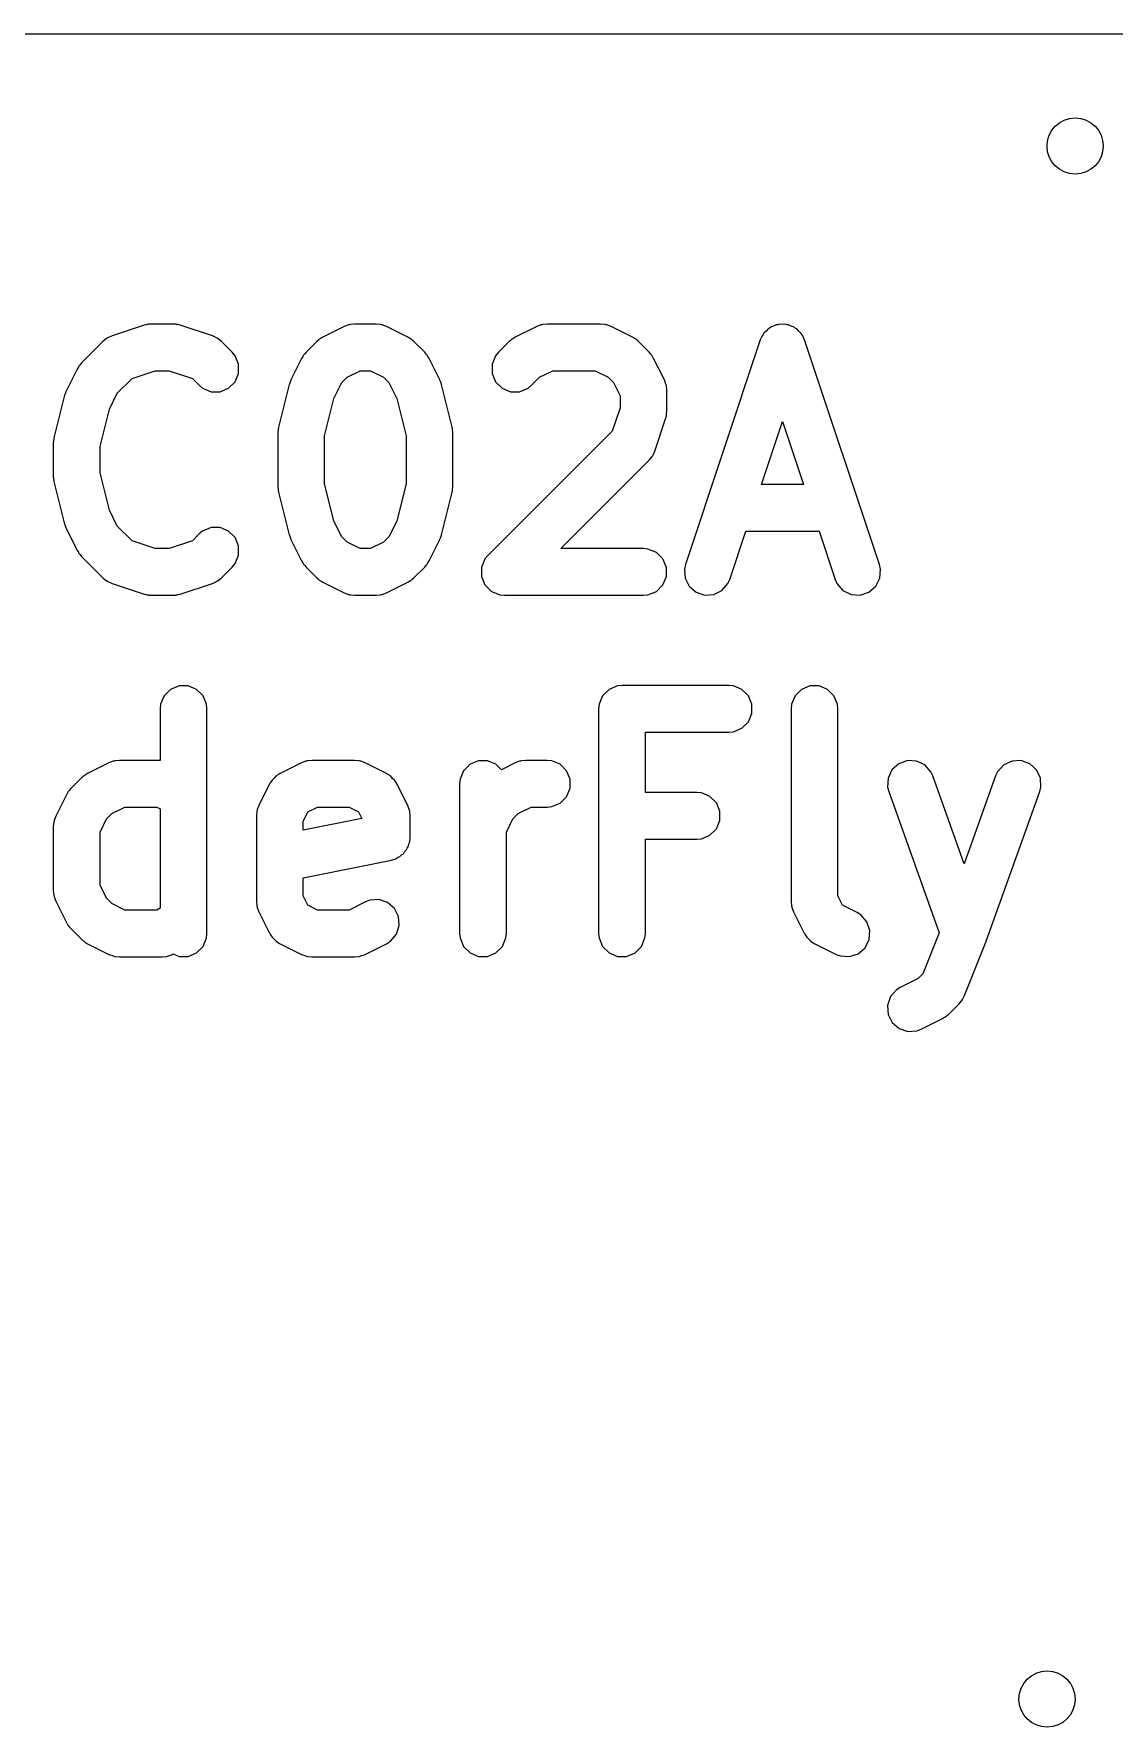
# Model space of a CAD drawing. Extents: x 4.86 to 6.59, y -5.87 to -4.13.
# Drawn here: x 5.0821 to 5.3094, y -4.4902 to -4.1339 of the extents above; entities that cross this region are included whole.
import ezdxf

# ---------------------------------------------------------------- set-up
doc = ezdxf.new("R2010")
doc.units = 0
doc.header["$MEASUREMENT"] = 0
doc.layers.add('BLACK', color=7, linetype='CONTINUOUS')

msp = doc.modelspace()

# ---------------------------------------------------------------- linework, layer by layer
at = {"layer": 'BLACK', "linetype": 'CONTINUOUS'}
for p, q in [((4.86612, -4.13388), (6.59057, -4.13388)), ((5.10531, -4.19518), (5.09856, -4.19743)), ((5.10579, -4.19507), (5.10531, -4.19518)), ((5.10591, -4.19502), (5.10579, -4.19507)), ((5.10608, -4.19501), (5.10591, -4.19502)), ((5.10625, -4.19497), (5.10608, -4.19501)), ((5.10638, -4.19498), (5.10625, -4.19497)), ((5.10687, -4.19493), (5.10638, -4.19498)), ((5.11137, -4.19493), (5.10687, -4.19493)), ((5.11185, -4.19498), (5.11137, -4.19493)), ((5.11198, -4.19497), (5.11185, -4.19498)), ((5.11215, -4.19501), (5.11198, -4.19497)), ((5.11233, -4.19502), (5.11215, -4.19501)), ((5.11245, -4.19507), (5.11233, -4.19502)), ((5.11292, -4.19518), (5.11245, -4.19507)), ((5.11967, -4.19743), (5.11292, -4.19518)), ((5.14741, -4.19545), (5.14291, -4.1977)), ((5.14831, -4.1951), (5.14741, -4.19545)), ((5.14849, -4.19509), (5.14831, -4.1951)), ((5.14865, -4.19502), (5.14849, -4.19509)), ((5.14961, -4.19493), (5.14865, -4.19502)), ((5.15411, -4.19493), (5.14961, -4.19493)), ((5.15507, -4.19502), (5.15411, -4.19493)), ((5.15524, -4.19509), (5.15507, -4.19502)), ((5.15541, -4.1951), (5.15524, -4.19509)), ((5.15631, -4.19545), (5.15541, -4.1951)), ((5.16081, -4.1977), (5.15631, -4.19545)), ((5.18791, -4.19545), (5.18341, -4.1977)), ((5.18881, -4.1951), (5.18791, -4.19545)), ((5.18899, -4.19509), (5.18881, -4.1951)), ((5.18915, -4.19502), (5.18899, -4.19509)), ((5.19011, -4.19493), (5.18915, -4.19502)), ((5.20136, -4.19493), (5.19011, -4.19493)), ((5.20232, -4.19502), (5.20136, -4.19493)), ((5.20248, -4.19509), (5.20232, -4.19502)), ((5.20266, -4.1951), (5.20248, -4.19509)), ((5.20356, -4.19545), (5.20266, -4.1951)), ((5.20806, -4.1977), (5.20356, -4.19545)), ((5.23571, -4.19683), (5.23556, -4.19715)), ((5.23618, -4.19643), (5.23571, -4.19683)), ((5.23659, -4.19596), (5.23618, -4.19643)), ((5.2369, -4.1958), (5.23659, -4.19596)), ((5.23717, -4.19557), (5.2369, -4.1958)), ((5.23775, -4.19538), (5.23717, -4.19557)), ((5.2383, -4.1951), (5.23775, -4.19538)), ((5.23865, -4.19508), (5.2383, -4.1951)), ((5.23899, -4.19497), (5.23865, -4.19508)), ((5.2396, -4.19501), (5.23899, -4.19497)), ((5.24022, -4.19497), (5.2396, -4.19501)), ((5.24055, -4.19508), (5.24022, -4.19497)), ((5.2409, -4.1951), (5.24055, -4.19508)), ((5.24145, -4.19538), (5.2409, -4.1951)), ((5.24204, -4.19557), (5.24145, -4.19538)), ((5.24231, -4.1958), (5.24204, -4.19557)), ((5.24262, -4.19596), (5.24231, -4.1958)), ((5.24302, -4.19643), (5.24262, -4.19596)), ((5.24349, -4.19683), (5.24302, -4.19643)), ((5.24365, -4.19715), (5.24349, -4.19683)), ((5.09664, -4.19862), (5.09214, -4.20312)), ((5.09739, -4.19801), (5.09664, -4.19862)), ((5.09755, -4.19794), (5.09739, -4.19801)), ((5.09768, -4.19782), (5.09755, -4.19794)), ((5.09856, -4.19743), (5.09768, -4.19782)), ((5.12055, -4.19782), (5.11967, -4.19743)), ((5.12069, -4.19794), (5.12055, -4.19782)), ((5.12085, -4.19801), (5.12069, -4.19794)), ((5.1216, -4.19862), (5.12085, -4.19801)), ((5.12385, -4.20087), (5.1216, -4.19862)), ((5.14163, -4.19862), (5.13938, -4.20087)), ((5.14201, -4.19831), (5.14163, -4.19862)), ((5.1421, -4.19821), (5.14201, -4.19831)), ((5.14224, -4.19812), (5.1421, -4.19821)), ((5.14238, -4.19801), (5.14224, -4.19812)), ((5.1425, -4.19796), (5.14238, -4.19801)), ((5.14291, -4.1977), (5.1425, -4.19796)), ((5.16123, -4.19796), (5.16081, -4.1977)), ((5.16135, -4.19801), (5.16123, -4.19796)), ((5.16148, -4.19812), (5.16135, -4.19801)), ((5.16163, -4.19821), (5.16148, -4.19812)), ((5.16171, -4.19831), (5.16163, -4.19821)), ((5.16209, -4.19862), (5.16171, -4.19831)), ((5.16434, -4.20087), (5.16209, -4.19862)), ((5.18213, -4.19862), (5.17988, -4.20087)), ((5.18251, -4.19831), (5.18213, -4.19862)), ((5.18259, -4.19821), (5.18251, -4.19831)), ((5.18274, -4.19812), (5.18259, -4.19821)), ((5.18288, -4.19801), (5.18274, -4.19812)), ((5.183, -4.19796), (5.18288, -4.19801)), ((5.18341, -4.1977), (5.183, -4.19796)), ((5.20847, -4.19796), (5.20806, -4.1977)), ((5.20859, -4.19801), (5.20847, -4.19796)), ((5.20873, -4.19812), (5.20859, -4.19801)), ((5.20887, -4.19821), (5.20873, -4.19812)), ((5.20896, -4.19831), (5.20887, -4.19821)), ((5.20934, -4.19862), (5.20896, -4.19831)), ((5.21159, -4.20087), (5.20934, -4.19862)), ((5.23493, -4.19829), (5.21919, -4.24554)), ((5.23533, -4.19741), (5.23493, -4.19829)), ((5.23556, -4.19715), (5.23533, -4.19741)), ((5.24388, -4.19741), (5.24365, -4.19715)), ((5.24427, -4.19829), (5.24388, -4.19741)), ((5.26002, -4.24554), (5.24427, -4.19829)), ((5.09148, -4.20398), (5.09122, -4.2044)), ((5.09153, -4.20386), (5.09148, -4.20398)), ((5.09164, -4.20373), (5.09153, -4.20386)), ((5.09173, -4.20358), (5.09164, -4.20373)), ((5.09183, -4.2035), (5.09173, -4.20358)), ((5.09214, -4.20312), (5.09183, -4.2035)), ((5.12446, -4.20161), (5.12385, -4.20087)), ((5.12519, -4.20339), (5.12446, -4.20161)), ((5.12519, -4.20531), (5.12519, -4.20339)), ((5.13846, -4.20215), (5.13621, -4.20665)), ((5.13872, -4.20173), (5.13846, -4.20215)), ((5.13877, -4.20161), (5.13872, -4.20173)), ((5.13888, -4.20148), (5.13877, -4.20161)), ((5.13898, -4.20133), (5.13888, -4.20148)), ((5.13907, -4.20125), (5.13898, -4.20133)), ((5.13938, -4.20087), (5.13907, -4.20125)), ((5.16465, -4.20125), (5.16434, -4.20087)), ((5.16475, -4.20133), (5.16465, -4.20125)), ((5.16484, -4.20148), (5.16475, -4.20133)), ((5.16495, -4.20161), (5.16484, -4.20148)), ((5.165, -4.20173), (5.16495, -4.20161)), ((5.16526, -4.20215), (5.165, -4.20173)), ((5.16751, -4.20665), (5.16526, -4.20215)), ((5.17927, -4.20161), (5.17853, -4.20339)), ((5.17853, -4.20339), (5.17853, -4.20531)), ((5.17988, -4.20087), (5.17927, -4.20161)), ((5.2119, -4.20125), (5.21159, -4.20087)), ((5.21199, -4.20133), (5.2119, -4.20125)), ((5.21209, -4.20148), (5.21199, -4.20133)), ((5.2122, -4.20161), (5.21209, -4.20148)), ((5.21225, -4.20173), (5.2122, -4.20161)), ((5.21251, -4.20215), (5.21225, -4.20173)), ((5.21476, -4.20665), (5.21251, -4.20215)), ((5.09122, -4.2044), (5.08897, -4.2089)), ((5.09966, -4.20951), (5.10278, -4.2064)), ((5.10278, -4.2064), (5.10767, -4.20477)), ((5.10767, -4.20477), (5.11057, -4.20477)), ((5.11057, -4.20477), (5.11546, -4.2064)), ((5.11546, -4.2064), (5.11689, -4.20783)), ((5.1231, -4.20844), (5.12446, -4.20708)), ((5.12446, -4.20708), (5.12519, -4.20531)), ((5.13584, -4.20765), (5.13359, -4.21665)), ((5.13587, -4.20758), (5.13584, -4.20765)), ((5.13602, -4.20715), (5.13587, -4.20755)), ((5.13587, -4.20755), (5.13587, -4.20758)), ((5.13617, -4.20675), (5.13602, -4.20715)), ((5.13619, -4.20672), (5.13617, -4.20675)), ((5.13621, -4.20665), (5.13619, -4.20672)), ((5.14526, -4.21057), (5.14691, -4.20726)), ((5.14691, -4.20726), (5.14803, -4.20614)), ((5.14803, -4.20614), (5.15078, -4.20477)), ((5.15078, -4.20477), (5.15295, -4.20477)), ((5.15295, -4.20477), (5.1557, -4.20614)), ((5.1557, -4.20614), (5.15682, -4.20726)), ((5.15682, -4.20726), (5.15847, -4.21057)), ((5.16754, -4.20672), (5.16751, -4.20665)), ((5.16756, -4.20675), (5.16754, -4.20672)), ((5.16771, -4.20715), (5.16756, -4.20675)), ((5.16786, -4.20755), (5.16771, -4.20715)), ((5.16786, -4.20758), (5.16786, -4.20755)), ((5.16789, -4.20765), (5.16786, -4.20758)), ((5.17014, -4.21665), (5.16789, -4.20765)), ((5.17853, -4.20531), (5.17927, -4.20708)), ((5.17927, -4.20708), (5.18063, -4.20844)), ((5.18684, -4.20783), (5.18852, -4.20614)), ((5.18852, -4.20614), (5.19127, -4.20477)), ((5.19127, -4.20477), (5.2002, -4.20477)), ((5.2002, -4.20477), (5.20294, -4.20614)), ((5.20294, -4.20614), (5.20406, -4.20726)), ((5.20406, -4.20726), (5.20543, -4.21001)), ((5.2151, -4.20755), (5.21476, -4.20665)), ((5.21512, -4.20772), (5.2151, -4.20755)), ((5.0886, -4.2099), (5.08635, -4.2189)), ((5.08862, -4.20983), (5.0886, -4.2099)), ((5.08878, -4.2094), (5.08862, -4.2098)), ((5.08862, -4.2098), (5.08862, -4.20983)), ((5.08892, -4.209), (5.08878, -4.2094)), ((5.08894, -4.20897), (5.08892, -4.209)), ((5.08897, -4.2089), (5.08894, -4.20897)), ((5.09801, -4.21282), (5.09966, -4.20951)), ((5.11689, -4.20783), (5.11763, -4.20844)), ((5.11763, -4.20844), (5.11941, -4.20918)), ((5.11941, -4.20918), (5.12133, -4.20918)), ((5.12133, -4.20918), (5.1231, -4.20844)), ((5.14329, -4.21845), (5.14526, -4.21057)), ((5.15847, -4.21057), (5.16044, -4.21845)), ((5.18063, -4.20844), (5.1824, -4.20918)), ((5.1824, -4.20918), (5.18432, -4.20918)), ((5.18432, -4.20918), (5.18609, -4.20844)), ((5.18609, -4.20844), (5.18684, -4.20783)), ((5.20543, -4.21001), (5.20543, -4.21255)), ((5.21518, -4.20789), (5.21512, -4.20772)), ((5.21528, -4.20885), (5.21518, -4.20789)), ((5.21528, -4.21335), (5.21528, -4.20885)), ((5.09604, -4.2207), (5.09801, -4.21282)), ((5.20543, -4.21255), (5.2038, -4.21744)), ((5.21502, -4.2149), (5.21513, -4.21443)), ((5.21513, -4.21443), (5.21518, -4.21431)), ((5.21518, -4.21431), (5.2152, -4.21413)), ((5.2152, -4.21413), (5.21524, -4.21396)), ((5.21523, -4.21383), (5.21528, -4.21335)), ((5.21524, -4.21396), (5.21523, -4.21383)), ((5.13346, -4.21768), (5.13344, -4.21785)), ((5.13344, -4.21785), (5.13344, -4.2291)), ((5.1335, -4.21725), (5.13345, -4.21761)), ((5.13345, -4.21761), (5.13346, -4.21768)), ((5.13354, -4.21689), (5.1335, -4.21725)), ((5.13357, -4.21682), (5.13354, -4.21689)), ((5.13359, -4.21665), (5.13357, -4.21682)), ((5.17016, -4.21682), (5.17014, -4.21665)), ((5.17019, -4.21689), (5.17016, -4.21682)), ((5.17022, -4.21725), (5.17019, -4.21689)), ((5.17028, -4.21761), (5.17022, -4.21725)), ((5.17027, -4.21768), (5.17028, -4.21761)), ((5.17028, -4.21785), (5.17027, -4.21768)), ((5.17028, -4.2291), (5.17028, -4.21785)), ((5.2038, -4.21744), (5.17763, -4.24361)), ((5.21277, -4.22165), (5.21502, -4.2149)), ((5.23518, -4.22867), (5.2396, -4.21541)), ((5.2396, -4.21541), (5.24402, -4.22867)), ((5.08622, -4.21993), (5.0862, -4.2201)), ((5.0862, -4.2201), (5.0862, -4.22685)), ((5.08626, -4.2195), (5.08621, -4.21986)), ((5.08621, -4.21986), (5.08622, -4.21993)), ((5.08629, -4.21914), (5.08626, -4.2195)), ((5.08632, -4.21907), (5.08629, -4.21914)), ((5.08635, -4.2189), (5.08632, -4.21907)), ((5.09604, -4.22624), (5.09604, -4.2207)), ((5.14329, -4.22849), (5.14329, -4.21845)), ((5.16044, -4.21845), (5.16044, -4.22849)), ((5.21238, -4.22253), (5.21277, -4.22165)), ((5.19299, -4.24217), (5.21159, -4.22358)), ((5.21159, -4.22358), (5.2122, -4.22283)), ((5.2122, -4.22283), (5.21227, -4.22267)), ((5.21227, -4.22267), (5.21238, -4.22253)), ((5.0862, -4.22685), (5.08622, -4.22701)), ((5.08622, -4.22701), (5.08621, -4.22709)), ((5.08621, -4.22709), (5.08626, -4.22744)), ((5.08626, -4.22744), (5.08629, -4.22781)), ((5.08629, -4.22781), (5.08632, -4.22787)), ((5.08632, -4.22787), (5.08635, -4.22804)), ((5.08635, -4.22804), (5.0886, -4.23704)), ((5.09801, -4.23413), (5.09604, -4.22624)), ((5.14526, -4.23638), (5.14329, -4.22849)), ((5.16044, -4.22849), (5.15847, -4.23638)), ((5.24402, -4.22867), (5.23518, -4.22867)), ((5.13344, -4.2291), (5.13346, -4.22926)), ((5.13346, -4.22926), (5.13345, -4.22934)), ((5.13345, -4.22934), (5.1335, -4.22969)), ((5.1335, -4.22969), (5.13354, -4.23006)), ((5.13354, -4.23006), (5.13357, -4.23012)), ((5.13357, -4.23012), (5.13359, -4.23029)), ((5.13359, -4.23029), (5.13584, -4.23929)), ((5.16789, -4.23929), (5.17014, -4.23029)), ((5.17014, -4.23029), (5.17016, -4.23012)), ((5.17016, -4.23012), (5.17019, -4.23006)), ((5.17019, -4.23006), (5.17022, -4.22969)), ((5.17022, -4.22969), (5.17028, -4.22934)), ((5.17027, -4.22926), (5.17028, -4.2291)), ((5.17028, -4.22934), (5.17027, -4.22926)), ((5.09966, -4.23743), (5.09801, -4.23413)), ((5.0886, -4.23704), (5.08862, -4.23711)), ((5.08862, -4.23711), (5.08862, -4.23714)), ((5.08862, -4.23714), (5.08878, -4.23754)), ((5.08878, -4.23754), (5.08892, -4.23795)), ((5.08892, -4.23795), (5.08894, -4.23798)), ((5.08894, -4.23798), (5.08897, -4.23805)), ((5.08897, -4.23805), (5.09122, -4.24255)), ((5.10278, -4.24054), (5.09966, -4.23743)), ((5.11689, -4.23911), (5.11546, -4.24054)), ((5.11763, -4.2385), (5.11689, -4.23911)), ((5.11941, -4.23777), (5.11763, -4.2385)), ((5.12133, -4.23777), (5.11941, -4.23777)), ((5.1231, -4.2385), (5.12133, -4.23777)), ((5.12446, -4.23986), (5.1231, -4.2385)), ((5.13584, -4.23929), (5.13587, -4.23936)), ((5.13587, -4.23936), (5.13587, -4.23939)), ((5.13587, -4.23939), (5.13602, -4.23979)), ((5.14691, -4.23968), (5.14526, -4.23638)), ((5.14803, -4.2408), (5.14691, -4.23968)), ((5.15682, -4.23968), (5.1557, -4.2408)), ((5.15847, -4.23638), (5.15682, -4.23968)), ((5.16771, -4.23979), (5.16786, -4.23939)), ((5.16786, -4.23936), (5.16789, -4.23929)), ((5.16786, -4.23939), (5.16786, -4.23936)), ((5.22852, -4.24865), (5.2319, -4.23852)), ((5.2319, -4.23852), (5.2473, -4.23852)), ((5.2473, -4.23852), (5.25068, -4.24865)), ((5.09122, -4.24255), (5.09148, -4.24296)), ((5.09148, -4.24296), (5.09153, -4.24308)), ((5.09153, -4.24308), (5.09164, -4.24321)), ((5.09164, -4.24321), (5.09173, -4.24336)), ((5.10767, -4.24217), (5.10278, -4.24054)), ((5.11057, -4.24217), (5.10767, -4.24217)), ((5.11546, -4.24054), (5.11057, -4.24217)), ((5.12519, -4.24163), (5.12446, -4.23986)), ((5.12519, -4.24355), (5.12519, -4.24163)), ((5.13602, -4.23979), (5.13617, -4.2402)), ((5.13617, -4.2402), (5.13619, -4.24023)), ((5.13619, -4.24023), (5.13621, -4.2403)), ((5.13621, -4.2403), (5.13846, -4.24479)), ((5.15078, -4.24217), (5.14803, -4.2408)), ((5.15295, -4.24217), (5.15078, -4.24217)), ((5.1557, -4.2408), (5.15295, -4.24217)), ((5.16526, -4.24479), (5.16751, -4.2403)), ((5.16751, -4.2403), (5.16754, -4.24023)), ((5.16754, -4.24023), (5.16756, -4.2402)), ((5.16756, -4.2402), (5.16771, -4.23979)), ((5.21036, -4.24217), (5.19299, -4.24217)), ((5.21132, -4.24227), (5.21036, -4.24217)), ((5.21309, -4.243), (5.21132, -4.24227)), ((5.21445, -4.24436), (5.21309, -4.243)), ((5.09173, -4.24336), (5.09183, -4.24345)), ((5.09183, -4.24345), (5.09214, -4.24382)), ((5.09214, -4.24382), (5.09664, -4.24832)), ((5.1216, -4.24832), (5.12385, -4.24607)), ((5.12385, -4.24607), (5.12446, -4.24533)), ((5.12446, -4.24533), (5.12519, -4.24355)), ((5.13846, -4.24479), (5.13872, -4.24521)), ((5.13872, -4.24521), (5.13877, -4.24533)), ((5.13877, -4.24533), (5.13888, -4.24546)), ((5.13888, -4.24546), (5.13898, -4.24561)), ((5.13898, -4.24561), (5.13907, -4.2457)), ((5.13907, -4.2457), (5.13938, -4.24607)), ((5.13938, -4.24607), (5.14163, -4.24832)), ((5.16209, -4.24832), (5.16434, -4.24607)), ((5.16434, -4.24607), (5.16465, -4.2457)), ((5.16465, -4.2457), (5.16475, -4.24561)), ((5.16475, -4.24561), (5.16484, -4.24546)), ((5.16484, -4.24546), (5.16495, -4.24533)), ((5.16495, -4.24533), (5.165, -4.24521)), ((5.165, -4.24521), (5.16526, -4.24479)), ((5.17631, -4.24607), (5.17628, -4.24613)), ((5.17628, -4.24613), (5.17628, -4.24805)), ((5.17656, -4.24546), (5.17631, -4.24607)), ((5.17702, -4.24436), (5.17656, -4.24546)), ((5.17763, -4.24361), (5.17702, -4.24436)), ((5.17702, -4.24436), (5.17702, -4.24436)), ((5.21518, -4.24613), (5.21445, -4.24436)), ((5.21518, -4.24805), (5.21518, -4.24613)), ((5.21919, -4.24554), (5.21897, -4.24648)), ((5.21897, -4.24648), (5.21911, -4.24839)), ((5.26023, -4.24648), (5.26002, -4.24554)), ((5.2601, -4.24839), (5.26023, -4.24648)), ((5.09664, -4.24832), (5.09739, -4.24894)), ((5.09739, -4.24894), (5.09755, -4.249)), ((5.09755, -4.249), (5.09768, -4.24912)), ((5.09768, -4.24912), (5.09856, -4.24951)), ((5.09856, -4.24951), (5.10531, -4.25176)), ((5.11292, -4.25176), (5.11967, -4.24951)), ((5.11967, -4.24951), (5.12055, -4.24912)), ((5.12055, -4.24912), (5.12069, -4.249)), ((5.12069, -4.249), (5.12085, -4.24894)), ((5.12085, -4.24894), (5.1216, -4.24832)), ((5.14163, -4.24832), (5.14201, -4.24863)), ((5.14201, -4.24863), (5.1421, -4.24873)), ((5.1421, -4.24873), (5.14224, -4.24882)), ((5.14224, -4.24882), (5.14238, -4.24894)), ((5.14238, -4.24894), (5.1425, -4.24899)), ((5.1425, -4.24899), (5.14291, -4.24925)), ((5.14291, -4.24925), (5.14741, -4.2515)), ((5.15631, -4.2515), (5.16081, -4.24925)), ((5.16081, -4.24925), (5.16123, -4.24899)), ((5.16123, -4.24899), (5.16135, -4.24894)), ((5.16135, -4.24894), (5.16148, -4.24882)), ((5.16148, -4.24882), (5.16163, -4.24873)), ((5.16163, -4.24873), (5.16171, -4.24863)), ((5.16171, -4.24863), (5.16209, -4.24832)), ((5.17628, -4.24805), (5.17702, -4.24983)), ((5.17702, -4.24983), (5.17838, -4.25119)), ((5.21309, -4.25119), (5.21445, -4.24983)), ((5.21445, -4.24983), (5.21518, -4.24805)), ((5.21911, -4.24839), (5.21997, -4.25011)), ((5.21997, -4.25011), (5.22142, -4.25137)), ((5.22687, -4.25098), (5.22813, -4.24953)), ((5.22813, -4.24953), (5.22852, -4.24865)), ((5.25068, -4.24865), (5.25108, -4.24953)), ((5.25108, -4.24953), (5.25233, -4.25098)), ((5.25779, -4.25137), (5.25924, -4.25011)), ((5.25924, -4.25011), (5.2601, -4.24839)), ((5.10531, -4.25176), (5.10579, -4.25187)), ((5.10579, -4.25187), (5.10591, -4.25192)), ((5.10591, -4.25192), (5.10608, -4.25194)), ((5.10608, -4.25194), (5.10625, -4.25198)), ((5.10625, -4.25198), (5.10638, -4.25197)), ((5.10638, -4.25197), (5.10687, -4.25201)), ((5.10687, -4.25201), (5.11137, -4.25201)), ((5.11137, -4.25201), (5.11185, -4.25197)), ((5.11185, -4.25197), (5.11198, -4.25198)), ((5.11198, -4.25198), (5.11215, -4.25194)), ((5.11215, -4.25194), (5.11233, -4.25192)), ((5.11233, -4.25192), (5.11245, -4.25187)), ((5.11245, -4.25187), (5.11292, -4.25176)), ((5.14741, -4.2515), (5.14831, -4.25184)), ((5.14831, -4.25184), (5.14849, -4.25185)), ((5.14849, -4.25185), (5.14865, -4.25192)), ((5.14865, -4.25192), (5.14961, -4.25201)), ((5.14961, -4.25201), (5.15411, -4.25201)), ((5.15411, -4.25201), (5.15507, -4.25192)), ((5.15507, -4.25192), (5.15524, -4.25185)), ((5.15524, -4.25185), (5.15541, -4.25184)), ((5.15541, -4.25184), (5.15631, -4.2515)), ((5.17838, -4.25119), (5.17963, -4.25171)), ((5.17963, -4.25171), (5.18015, -4.25192)), ((5.18015, -4.25192), (5.18015, -4.25192)), ((5.18015, -4.25192), (5.18111, -4.25201)), ((5.18111, -4.25201), (5.21036, -4.25201)), ((5.21036, -4.25201), (5.21132, -4.25192)), ((5.21132, -4.25192), (5.21309, -4.25119)), ((5.22142, -4.25137), (5.22324, -4.25198)), ((5.22324, -4.25198), (5.22515, -4.25184)), ((5.22515, -4.25184), (5.22687, -4.25098)), ((5.25233, -4.25098), (5.25405, -4.25184)), ((5.25405, -4.25184), (5.25597, -4.25198)), ((5.25597, -4.25198), (5.25779, -4.25137)), ((5.11266, -4.27108), (5.11088, -4.27182)), ((5.11458, -4.27108), (5.11266, -4.27108)), ((5.11635, -4.27182), (5.11458, -4.27108)), ((5.2049, -4.27108), (5.20312, -4.27182)), ((5.20586, -4.27099), (5.2049, -4.27108)), ((5.22835, -4.27099), (5.20586, -4.27099)), ((5.22931, -4.27108), (5.22835, -4.27099)), ((5.23109, -4.27182), (5.22931, -4.27108)), ((5.24539, -4.27108), (5.24362, -4.27182)), ((5.24731, -4.27108), (5.24539, -4.27108)), ((5.24909, -4.27182), (5.24731, -4.27108)), ((5.10879, -4.27495), (5.1087, -4.27591)), ((5.10953, -4.27318), (5.10879, -4.27495)), ((5.11088, -4.27182), (5.10953, -4.27318)), ((5.11771, -4.27318), (5.11635, -4.27182)), ((5.11844, -4.27495), (5.11771, -4.27318)), ((5.11854, -4.27591), (5.11844, -4.27495)), ((5.20103, -4.27495), (5.20094, -4.27591)), ((5.20176, -4.27318), (5.20103, -4.27495)), ((5.20312, -4.27182), (5.20176, -4.27318)), ((5.23245, -4.27318), (5.23109, -4.27182)), ((5.23318, -4.27495), (5.23245, -4.27318)), ((5.23318, -4.27687), (5.23318, -4.27495)), ((5.24152, -4.27495), (5.24143, -4.27591)), ((5.24226, -4.27318), (5.24152, -4.27495)), ((5.24362, -4.27182), (5.24226, -4.27318)), ((5.25044, -4.27318), (5.24909, -4.27182)), ((5.25118, -4.27495), (5.25044, -4.27318)), ((5.25127, -4.27591), (5.25118, -4.27495)), ((5.1087, -4.27591), (5.1087, -4.28674)), ((5.11854, -4.32315), (5.11854, -4.27591)), ((5.20094, -4.27591), (5.20094, -4.32315)), ((5.23109, -4.28), (5.23245, -4.27864)), ((5.23245, -4.27864), (5.23318, -4.27687)), ((5.24143, -4.27591), (5.24143, -4.3164)), ((5.25127, -4.31524), (5.25127, -4.27591)), ((5.21078, -4.29349), (5.21078, -4.28083)), ((5.21078, -4.28083), (5.22835, -4.28083)), ((5.22835, -4.28083), (5.22931, -4.28074)), ((5.22931, -4.28074), (5.23109, -4.28)), ((5.09342, -4.28951), (5.09301, -4.28977)), ((5.09792, -4.28726), (5.09342, -4.28951)), ((5.09882, -4.28691), (5.09792, -4.28726)), ((5.099, -4.2869), (5.09882, -4.28691)), ((5.09916, -4.28683), (5.099, -4.2869)), ((5.10012, -4.28674), (5.09916, -4.28683)), ((5.1087, -4.28674), (5.10012, -4.28674)), ((5.13391, -4.28951), (5.13375, -4.28961)), ((5.13841, -4.28726), (5.13391, -4.28951)), ((5.13931, -4.28691), (5.13841, -4.28726)), ((5.13949, -4.2869), (5.13931, -4.28691)), ((5.13965, -4.28683), (5.13949, -4.2869)), ((5.14061, -4.28674), (5.13965, -4.28683)), ((5.14961, -4.28674), (5.14061, -4.28674)), ((5.15057, -4.28683), (5.14961, -4.28674)), ((5.15074, -4.2869), (5.15057, -4.28683)), ((5.15091, -4.28691), (5.15074, -4.2869)), ((5.15181, -4.28726), (5.15091, -4.28691)), ((5.15631, -4.28951), (5.15181, -4.28726)), ((5.15647, -4.28961), (5.15631, -4.28951)), ((5.17252, -4.28892), (5.17178, -4.2907)), ((5.17388, -4.28757), (5.17252, -4.28892)), ((5.17565, -4.28683), (5.17388, -4.28757)), ((5.17757, -4.28683), (5.17565, -4.28683)), ((5.17934, -4.28757), (5.17757, -4.28683)), ((5.18049, -4.28871), (5.17934, -4.28757)), ((5.18341, -4.28726), (5.18049, -4.28871)), ((5.18431, -4.28691), (5.18341, -4.28726)), ((5.18449, -4.2869), (5.18431, -4.28691)), ((5.18465, -4.28683), (5.18449, -4.2869)), ((5.18561, -4.28674), (5.18465, -4.28683)), ((5.19011, -4.28674), (5.18561, -4.28674)), ((5.19107, -4.28683), (5.19011, -4.28674)), ((5.19284, -4.28757), (5.19107, -4.28683)), ((5.1942, -4.28892), (5.19284, -4.28757)), ((5.19494, -4.2907), (5.1942, -4.28892)), ((5.26265, -4.28872), (5.26183, -4.29046)), ((5.26407, -4.28744), (5.26265, -4.28872)), ((5.26588, -4.28679), (5.26407, -4.28744)), ((5.2678, -4.28688), (5.26588, -4.28679)), ((5.26953, -4.28771), (5.2678, -4.28688)), ((5.27082, -4.28913), (5.26953, -4.28771)), ((5.27123, -4.29), (5.27082, -4.28913)), ((5.28487, -4.28913), (5.28446, -4.29)), ((5.28616, -4.28771), (5.28487, -4.28913)), ((5.2879, -4.28688), (5.28616, -4.28771)), ((5.28982, -4.28679), (5.2879, -4.28688)), ((5.29162, -4.28744), (5.28982, -4.28679)), ((5.29305, -4.28872), (5.29162, -4.28744)), ((5.29387, -4.29046), (5.29305, -4.28872)), ((5.08948, -4.29314), (5.08939, -4.29329)), ((5.08958, -4.29305), (5.08948, -4.29314)), ((5.08989, -4.29268), (5.08958, -4.29305)), ((5.09214, -4.29043), (5.08989, -4.29268)), ((5.09252, -4.29012), (5.09214, -4.29043)), ((5.0926, -4.29002), (5.09252, -4.29012)), ((5.09275, -4.28993), (5.0926, -4.29002)), ((5.09289, -4.28982), (5.09275, -4.28993)), ((5.09301, -4.28977), (5.09289, -4.28982)), ((5.13171, -4.29171), (5.12946, -4.29621)), ((5.13181, -4.29155), (5.13171, -4.29171)), ((5.13184, -4.29147), (5.13181, -4.29155)), ((5.13192, -4.29138), (5.13184, -4.29147)), ((5.13223, -4.29089), (5.13192, -4.29138)), ((5.13269, -4.29049), (5.13223, -4.29089)), ((5.1331, -4.29002), (5.13269, -4.29049)), ((5.13358, -4.28971), (5.1331, -4.29002)), ((5.13368, -4.28963), (5.13358, -4.28971)), ((5.13375, -4.28961), (5.13368, -4.28963)), ((5.15655, -4.28963), (5.15647, -4.28961)), ((5.15664, -4.28971), (5.15655, -4.28963)), ((5.15713, -4.29002), (5.15664, -4.28971)), ((5.15753, -4.29049), (5.15713, -4.29002)), ((5.158, -4.29089), (5.15753, -4.29049)), ((5.15831, -4.29138), (5.158, -4.29089)), ((5.15839, -4.29147), (5.15831, -4.29138)), ((5.15841, -4.29155), (5.15839, -4.29147)), ((5.15851, -4.29171), (5.15841, -4.29155)), ((5.16076, -4.29621), (5.15851, -4.29171)), ((5.17178, -4.2907), (5.17169, -4.29166)), ((5.17169, -4.29166), (5.17169, -4.32315)), ((5.1942, -4.29439), (5.19494, -4.29262)), ((5.19494, -4.29262), (5.19494, -4.2907)), ((5.26183, -4.29046), (5.26173, -4.29238)), ((5.26173, -4.29238), (5.26196, -4.29331)), ((5.27785, -4.30852), (5.27123, -4.29)), ((5.28446, -4.29), (5.27785, -4.30852)), ((5.29373, -4.29331), (5.29396, -4.29238)), ((5.29396, -4.29238), (5.29387, -4.29046)), ((5.08897, -4.29396), (5.08672, -4.29846)), ((5.08923, -4.29354), (5.08897, -4.29396)), ((5.08928, -4.29342), (5.08923, -4.29354)), ((5.08939, -4.29329), (5.08928, -4.29342)), ((5.09854, -4.29795), (5.10128, -4.29658)), ((5.10128, -4.29658), (5.10796, -4.29658)), ((5.10796, -4.29658), (5.1087, -4.29695)), ((5.12946, -4.29621), (5.12912, -4.29711)), ((5.13978, -4.29758), (5.14178, -4.29658)), ((5.14178, -4.29658), (5.14845, -4.29658)), ((5.14845, -4.29658), (5.15044, -4.29758)), ((5.16111, -4.29711), (5.16076, -4.29621)), ((5.18402, -4.29795), (5.18677, -4.29658)), ((5.18677, -4.29658), (5.19011, -4.29658)), ((5.19011, -4.29658), (5.19107, -4.29648)), ((5.19107, -4.29648), (5.19284, -4.29575)), ((5.19284, -4.29575), (5.1942, -4.29439)), ((5.2216, -4.29349), (5.21078, -4.29349)), ((5.22256, -4.29358), (5.2216, -4.29349)), ((5.22434, -4.29432), (5.22256, -4.29358)), ((5.2257, -4.29567), (5.22434, -4.29432)), ((5.22643, -4.29745), (5.2257, -4.29567)), ((5.26196, -4.29331), (5.27259, -4.32306)), ((5.28248, -4.32481), (5.29373, -4.29331)), ((5.08629, -4.2997), (5.0862, -4.30066)), ((5.08636, -4.29953), (5.08629, -4.2997)), ((5.08637, -4.29936), (5.08636, -4.29953)), ((5.08672, -4.29846), (5.08637, -4.29936)), ((5.09604, -4.30182), (5.09742, -4.29907)), ((5.09742, -4.29907), (5.09854, -4.29795)), ((5.1087, -4.29695), (5.1087, -4.31786)), ((5.12904, -4.29745), (5.12894, -4.29841)), ((5.12894, -4.29841), (5.12894, -4.3164)), ((5.12911, -4.29728), (5.12904, -4.29745)), ((5.12912, -4.29711), (5.12911, -4.29728)), ((5.13879, -4.29957), (5.13978, -4.29758)), ((5.15112, -4.29894), (5.13879, -4.3014)), ((5.13879, -4.3014), (5.13879, -4.29957)), ((5.15044, -4.29758), (5.15112, -4.29894)), ((5.16112, -4.29728), (5.16111, -4.29711)), ((5.16119, -4.29745), (5.16112, -4.29728)), ((5.16128, -4.29841), (5.16119, -4.29745)), ((5.16128, -4.30291), (5.16128, -4.29841)), ((5.18153, -4.30182), (5.1829, -4.29907)), ((5.1829, -4.29907), (5.18402, -4.29795)), ((5.2257, -4.30114), (5.22643, -4.29937)), ((5.22643, -4.29937), (5.22643, -4.29745)), ((5.0862, -4.30066), (5.0862, -4.31415)), ((5.09604, -4.31299), (5.09604, -4.30182)), ((5.16119, -4.30387), (5.16128, -4.30291)), ((5.18153, -4.32315), (5.18153, -4.30182)), ((5.21078, -4.32315), (5.21078, -4.30333)), ((5.21078, -4.30333), (5.2216, -4.30333)), ((5.2216, -4.30333), (5.22256, -4.30323)), ((5.22256, -4.30323), (5.22434, -4.3025)), ((5.22434, -4.3025), (5.2257, -4.30114)), ((5.15825, -4.30745), (5.15865, -4.30718)), ((5.15865, -4.30718), (5.1591, -4.307)), ((5.1591, -4.307), (5.15944, -4.30665)), ((5.15944, -4.30665), (5.15985, -4.30638)), ((5.15985, -4.30638), (5.16011, -4.30598)), ((5.16011, -4.30598), (5.16045, -4.30564)), ((5.16045, -4.30564), (5.16064, -4.30519)), ((5.16064, -4.30519), (5.16091, -4.30478)), ((5.16091, -4.30478), (5.161, -4.30431)), ((5.161, -4.30431), (5.16119, -4.30387)), ((5.13879, -4.31144), (5.15733, -4.30773)), ((5.15733, -4.30773), (5.15825, -4.30745)), ((5.0862, -4.31415), (5.08629, -4.31512)), ((5.09742, -4.31574), (5.09604, -4.31299)), ((5.13879, -4.31524), (5.13879, -4.31144)), ((5.08629, -4.31512), (5.08636, -4.31528)), ((5.08636, -4.31528), (5.08637, -4.31545)), ((5.08637, -4.31545), (5.08672, -4.31636)), ((5.08672, -4.31636), (5.08897, -4.32086)), ((5.09854, -4.31686), (5.09742, -4.31574)), ((5.10128, -4.31823), (5.09854, -4.31686)), ((5.1087, -4.31786), (5.10796, -4.31823)), ((5.12894, -4.3164), (5.12904, -4.31736)), ((5.12904, -4.31736), (5.12911, -4.31753)), ((5.12911, -4.31753), (5.12912, -4.3177)), ((5.12912, -4.3177), (5.12946, -4.31861)), ((5.13978, -4.31724), (5.13879, -4.31524)), ((5.14178, -4.31823), (5.13978, -4.31724)), ((5.15191, -4.3165), (5.14845, -4.31823)), ((5.15281, -4.31616), (5.15191, -4.3165)), ((5.15473, -4.31602), (5.15281, -4.31616)), ((5.15655, -4.31663), (5.15473, -4.31602)), ((5.158, -4.31789), (5.15655, -4.31663)), ((5.15886, -4.3196), (5.158, -4.31789)), ((5.24143, -4.3164), (5.24152, -4.31736)), ((5.24152, -4.31736), (5.24159, -4.31753)), ((5.24159, -4.31753), (5.2416, -4.3177)), ((5.2416, -4.3177), (5.24195, -4.31861)), ((5.25227, -4.31724), (5.25127, -4.31524)), ((5.2553, -4.31875), (5.25227, -4.31724)), ((5.08897, -4.32086), (5.08923, -4.32127)), ((5.08923, -4.32127), (5.08928, -4.32139)), ((5.08928, -4.32139), (5.08939, -4.32152)), ((5.08939, -4.32152), (5.08948, -4.32167)), ((5.10796, -4.31823), (5.10128, -4.31823)), ((5.12946, -4.31861), (5.13171, -4.32311)), ((5.14845, -4.31823), (5.14178, -4.31823)), ((5.15839, -4.32334), (5.159, -4.32152)), ((5.159, -4.32152), (5.15886, -4.3196)), ((5.24195, -4.31861), (5.2442, -4.32311)), ((5.25612, -4.31927), (5.2553, -4.31875)), ((5.25738, -4.32072), (5.25612, -4.31927)), ((5.25798, -4.32254), (5.25738, -4.32072)), ((5.08948, -4.32167), (5.08958, -4.32176)), ((5.08958, -4.32176), (5.08989, -4.32213)), ((5.08989, -4.32213), (5.09214, -4.32438)), ((5.09214, -4.32438), (5.09252, -4.32469)), ((5.09252, -4.32469), (5.0926, -4.32479)), ((5.0926, -4.32479), (5.09275, -4.32489)), ((5.09275, -4.32489), (5.09289, -4.325)), ((5.09289, -4.325), (5.09301, -4.32505)), ((5.09301, -4.32505), (5.09342, -4.32531)), ((5.11771, -4.32589), (5.11844, -4.32411)), ((5.11844, -4.32411), (5.11854, -4.32315)), ((5.13171, -4.32311), (5.13181, -4.32327)), ((5.13181, -4.32327), (5.13184, -4.32334)), ((5.13184, -4.32334), (5.13192, -4.32344)), ((5.13192, -4.32344), (5.13223, -4.32392)), ((5.13223, -4.32392), (5.13269, -4.32433)), ((5.13269, -4.32433), (5.1331, -4.32479)), ((5.1331, -4.32479), (5.13358, -4.3251)), ((5.13358, -4.3251), (5.13368, -4.32518)), ((5.13368, -4.32518), (5.13375, -4.3252)), ((5.13375, -4.3252), (5.13391, -4.32531)), ((5.15631, -4.32531), (5.15713, -4.32479)), ((5.15713, -4.32479), (5.15839, -4.32334)), ((5.17169, -4.32315), (5.17178, -4.32411)), ((5.17178, -4.32411), (5.17252, -4.32589)), ((5.1807, -4.32589), (5.18144, -4.32411)), ((5.18144, -4.32411), (5.18153, -4.32315)), ((5.20094, -4.32315), (5.20103, -4.32411)), ((5.20103, -4.32411), (5.20176, -4.32589)), ((5.20995, -4.32589), (5.21068, -4.32411)), ((5.21068, -4.32411), (5.21078, -4.32315)), ((5.2442, -4.32311), (5.2443, -4.32327)), ((5.2443, -4.32327), (5.24433, -4.32334)), ((5.24433, -4.32334), (5.24441, -4.32344)), ((5.24441, -4.32344), (5.24471, -4.32392)), ((5.24471, -4.32392), (5.24518, -4.32433)), ((5.24518, -4.32433), (5.24558, -4.32479)), ((5.24558, -4.32479), (5.24607, -4.3251)), ((5.24607, -4.3251), (5.24616, -4.32518)), ((5.24616, -4.32518), (5.24624, -4.3252)), ((5.24624, -4.3252), (5.2464, -4.32531)), ((5.25699, -4.32617), (5.25785, -4.32445)), ((5.25785, -4.32445), (5.25798, -4.32254)), ((5.27259, -4.32306), (5.26915, -4.33164)), ((5.27792, -4.33623), (5.28242, -4.32498)), ((5.28242, -4.32498), (5.28244, -4.32489)), ((5.28244, -4.32489), (5.28248, -4.32481)), ((5.09342, -4.32531), (5.09792, -4.32756)), ((5.09792, -4.32756), (5.09882, -4.3279)), ((5.09882, -4.3279), (5.099, -4.32791)), ((5.099, -4.32791), (5.09916, -4.32798)), ((5.09916, -4.32798), (5.10012, -4.32808)), ((5.10012, -4.32808), (5.10912, -4.32808)), ((5.10912, -4.32808), (5.11008, -4.32798)), ((5.11008, -4.32798), (5.11024, -4.32791)), ((5.11024, -4.32791), (5.11042, -4.3279)), ((5.11042, -4.3279), (5.11132, -4.32756)), ((5.11132, -4.32756), (5.11146, -4.32748)), ((5.11146, -4.32748), (5.11266, -4.32798)), ((5.11266, -4.32798), (5.11458, -4.32798)), ((5.11458, -4.32798), (5.11635, -4.32725)), ((5.11635, -4.32725), (5.11771, -4.32589)), ((5.13391, -4.32531), (5.13841, -4.32756)), ((5.13841, -4.32756), (5.13931, -4.3279)), ((5.13931, -4.3279), (5.13949, -4.32791)), ((5.13949, -4.32791), (5.13965, -4.32798)), ((5.13965, -4.32798), (5.14061, -4.32808)), ((5.14061, -4.32808), (5.14961, -4.32808)), ((5.14961, -4.32808), (5.15057, -4.32798)), ((5.15057, -4.32798), (5.15074, -4.32791)), ((5.15074, -4.32791), (5.15091, -4.3279)), ((5.15091, -4.3279), (5.15181, -4.32756)), ((5.15181, -4.32756), (5.15631, -4.32531)), ((5.17252, -4.32589), (5.17388, -4.32725)), ((5.17388, -4.32725), (5.17565, -4.32798)), ((5.17565, -4.32798), (5.17757, -4.32798)), ((5.17757, -4.32798), (5.17934, -4.32725)), ((5.17934, -4.32725), (5.1807, -4.32589)), ((5.20176, -4.32589), (5.20312, -4.32725)), ((5.20312, -4.32725), (5.2049, -4.32798)), ((5.2049, -4.32798), (5.20682, -4.32798)), ((5.20682, -4.32798), (5.20859, -4.32725)), ((5.20859, -4.32725), (5.20995, -4.32589)), ((5.2464, -4.32531), (5.2509, -4.32756)), ((5.2509, -4.32756), (5.2518, -4.3279)), ((5.2518, -4.3279), (5.25372, -4.32804)), ((5.25372, -4.32804), (5.25554, -4.32743)), ((5.25554, -4.32743), (5.25699, -4.32617)), ((5.26915, -4.33164), (5.26818, -4.33261)), ((5.26358, -4.33501), (5.26232, -4.33646)), ((5.2644, -4.3345), (5.26358, -4.33501)), ((5.26818, -4.33261), (5.2644, -4.3345)), ((5.26232, -4.33646), (5.26172, -4.33829)), ((5.26172, -4.33829), (5.26185, -4.3402)), ((5.27458, -4.34013), (5.27683, -4.33788)), ((5.27683, -4.33788), (5.27744, -4.33714)), ((5.27744, -4.33714), (5.27745, -4.33711)), ((5.27745, -4.33711), (5.27747, -4.33709)), ((5.27747, -4.33709), (5.27792, -4.33623)), ((5.26185, -4.3402), (5.26271, -4.34192)), ((5.26271, -4.34192), (5.26416, -4.34318)), ((5.2688, -4.3433), (5.2733, -4.34105)), ((5.2733, -4.34105), (5.27371, -4.34079)), ((5.27371, -4.34079), (5.27383, -4.34074)), ((5.27383, -4.34074), (5.27397, -4.34063)), ((5.27397, -4.34063), (5.27412, -4.34054)), ((5.27412, -4.34054), (5.2742, -4.34044)), ((5.2742, -4.34044), (5.27458, -4.34013)), ((5.26416, -4.34318), (5.26598, -4.34378)), ((5.26598, -4.34378), (5.2679, -4.34365)), ((5.2679, -4.34365), (5.2688, -4.3433))]:
    msp.add_line(p, q, dxfattribs=at)
at = {"layer": 'BLACK'}
for centre in [(5.30118, -4.15748), (5.29528, -4.48425)]:
    msp.add_circle(centre, 0.00591, dxfattribs=at)

doc.saveas('drawing.dxf')
